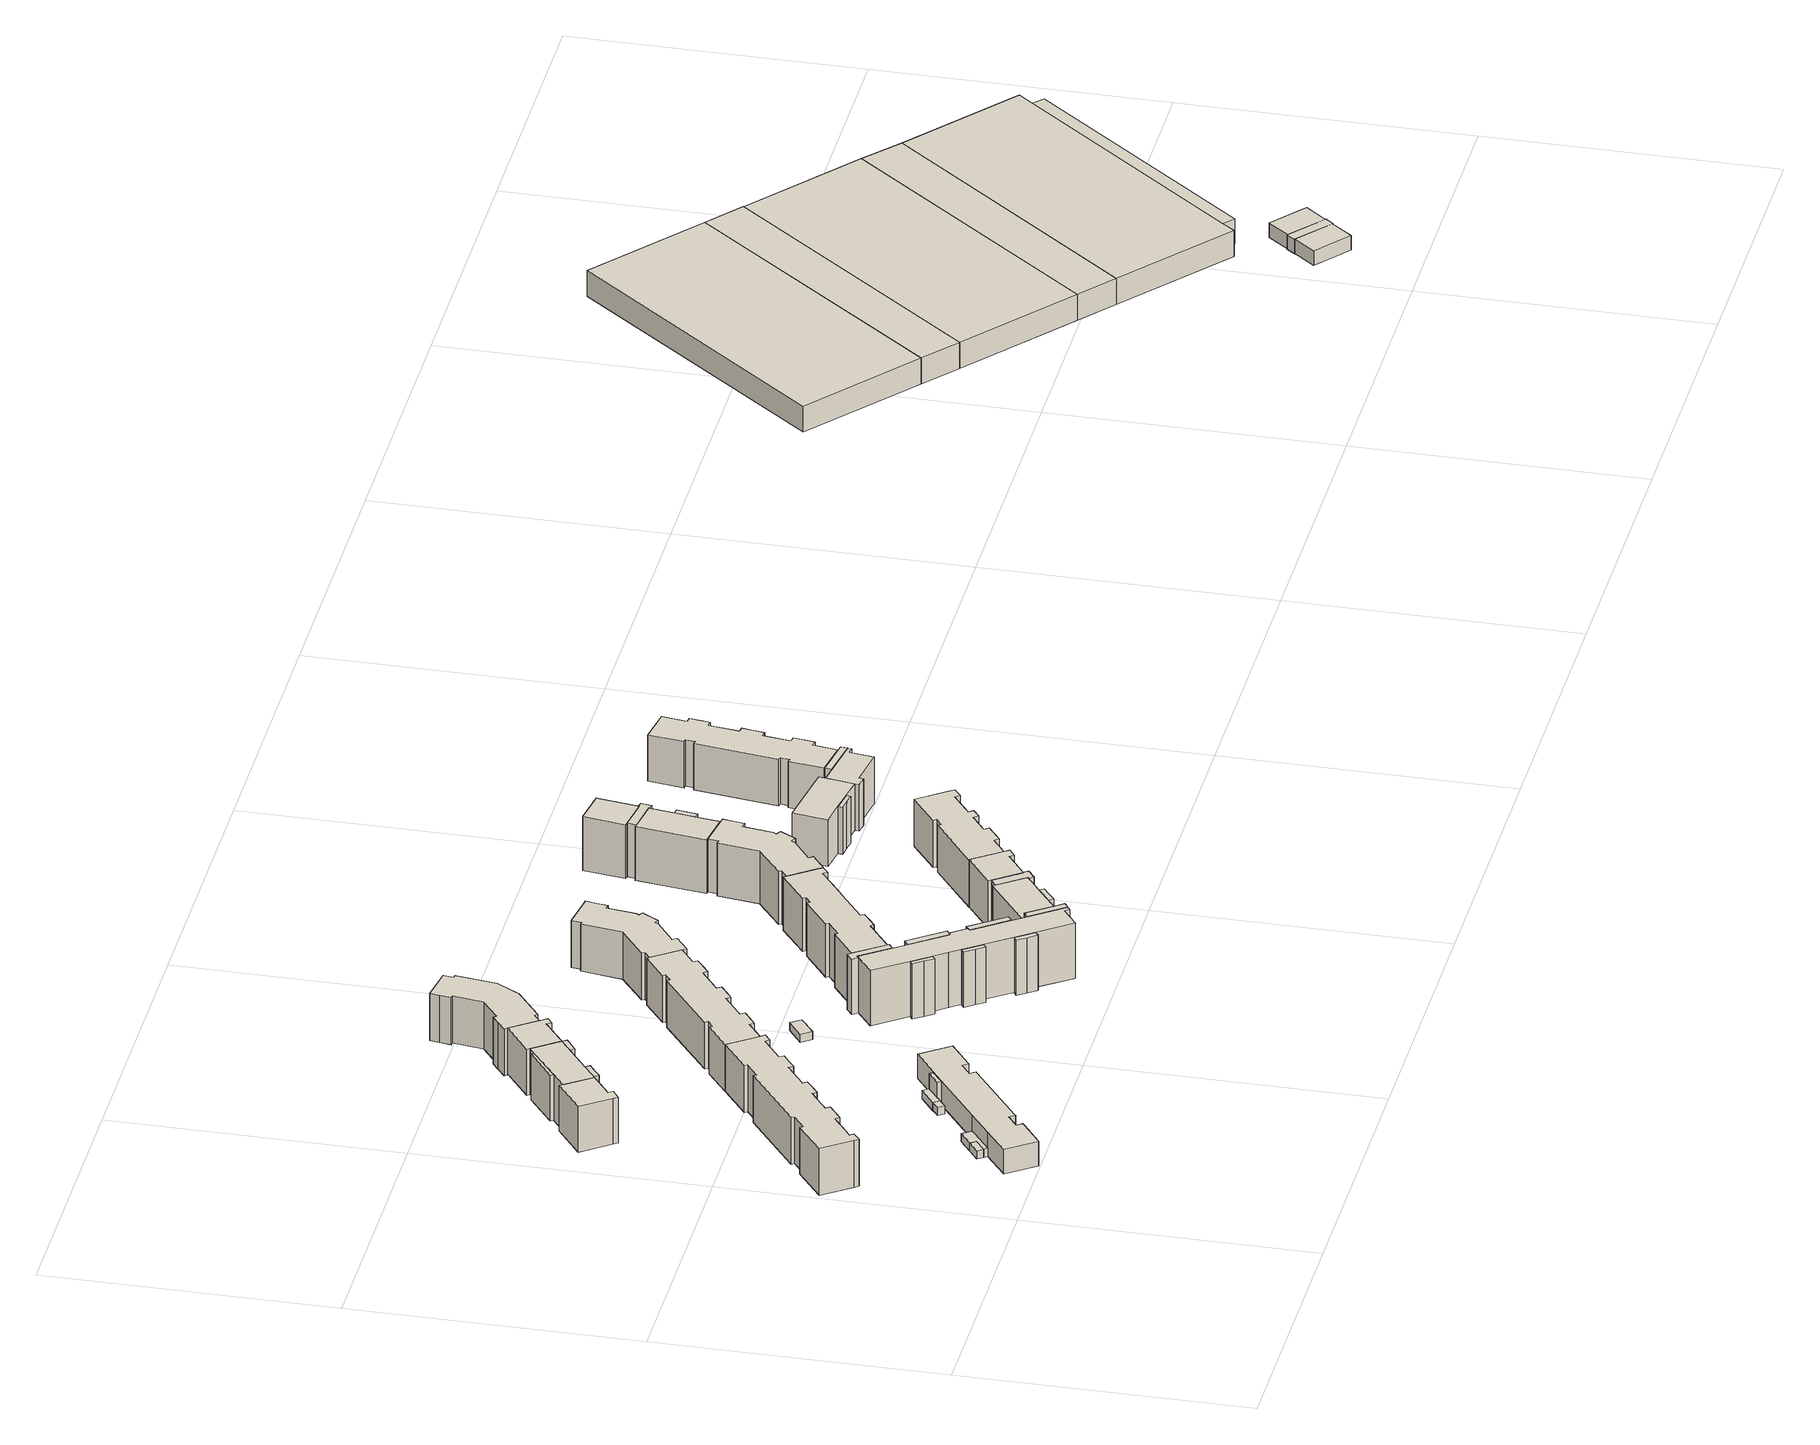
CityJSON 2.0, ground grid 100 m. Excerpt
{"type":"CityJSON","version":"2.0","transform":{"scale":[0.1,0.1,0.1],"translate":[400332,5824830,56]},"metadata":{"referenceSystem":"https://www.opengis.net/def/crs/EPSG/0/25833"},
"CityObjects":{
"building1":{"type":"Building","attributes":{"Gemeindeschluessel":"11000011","BezugspunktDach":"2200","function":"51009_1610","measuredHeight":2.99,"storeysAboveGround":0},"address":[{"country":"Germany","locality":"Berlin"}],"geometry":[{"type":"Solid","lod":"1","boundaries":[[[[0,1,2,3]],[[4,5,6,7]],[[4,7,3,2]],[[5,4,2,1]],[[6,5,1,0]],[[7,6,0,3]]]]}]},
"building2":{"type":"Building","attributes":{"Gemeindeschluessel":"11000011","BezugspunktDach":"2200","function":"31001_1010","measuredHeight":17.44,"storeysAboveGround":5},"address":[{"country":"Germany","locality":"Berlin","thoroughfareNumber":"72, 74, 76, 78","thoroughfareName":"Wartiner Straße"}],"geometry":[{"type":"Solid","lod":"1","boundaries":[[[[8,9,10,11,12,13,14,15,16,17,18,19,20,21,22,23,24,25,26,27,28,29,30,31,32,33,34,35,36,37,38,39,40,41,42,43]],[[44,45,46,47,48,49,50,51,52,53,54,55,56,57,58,59,60,61,62,63,64,65,66,67,68,69,70,71,72,73,74,75,76,77,78,79]],[[44,79,43,42]],[[45,44,42,41]],[[46,45,41,40]],[[47,46,40,39]],[[48,47,39,38]],[[49,48,38,37]],[[50,49,37,36]],[[51,50,36,35]],[[52,51,35,34]],[[53,52,34,33]],[[54,53,33,32]],[[55,54,32,31]],[[56,55,31,30]],[[57,56,30,29]],[[58,57,29,28]],[[59,58,28,27]],[[60,59,27,26]],[[61,60,26,25]],[[62,61,25,24]],[[63,62,24,23]],[[64,63,23,22]],[[65,64,22,21]],[[66,65,21,20]],[[67,66,20,19]],[[68,67,19,18]],[[69,68,18,17]],[[70,69,17,16]],[[71,70,16,15]],[[72,71,15,14]],[[73,72,14,13]],[[74,73,13,12]],[[75,74,12,11]],[[76,75,11,10]],[[77,76,10,9]],[[78,77,9,8]],[[79,78,8,43]]]]}]},
"building3":{"type":"Building","attributes":{"name":"Kindertagesstätte JFE","Gemeindeschluessel":"11000011","function":"31001_3062"},"address":[{"country":"Germany","locality":"Berlin","thoroughfareNumber":"75, 77","thoroughfareName":"Wartiner Straße"}],"children":["building3-1","building3-2","building3-3"]},
"building3-1":{"type":"BuildingPart","attributes":{"BezugspunktDach":"2200","measuredHeight":9.05,"storeysAboveGround":3},"parents":["building3"],"geometry":[{"type":"MultiSurface","lod":"1","boundaries":[[[80,81,82,83,84,85,86,87,88,89,90,91,92,93,94,95,96,97,98,99]],[[100,101,102,103,104,105,106,107,108,109,110,111,112,113,114,115,116,117,118,119]],[[100,119,99,98]],[[120,121,122,123,101,100,98,97]],[[102,101,97,96]],[[124,125,102,96,95]],[[104,103,95,94]],[[105,104,94,93]],[[106,105,93,92]],[[107,106,92,91]],[[108,107,91,90]],[[109,108,90,89]],[[110,109,89,88]],[[111,110,88,87]],[[112,111,87,86]],[[113,112,86,85]],[[114,113,85,84]],[[115,114,84,83]],[[116,115,83,82]],[[117,116,82,81]],[[118,117,81,80]],[[119,118,80,99]],[[123,122,121,120]],[[103,102,125,124]]]}]},
"building3-2":{"type":"BuildingPart","attributes":{"BezugspunktDach":"2200","measuredHeight":2.99,"storeysAboveGround":3},"parents":["building3"],"geometry":[{"type":"MultiSurface","lod":"1","boundaries":[[[121,120,126,2,1,0]],[[5,4,127,123,122,6]],[[5,6,0,1]],[[4,5,1,2]],[[127,4,2,126]],[[123,127,126,120]],[[6,122,121,0]],[[123,128,120,121,122]]]}]},
"building3-3":{"type":"BuildingPart","attributes":{"BezugspunktDach":"2200","measuredHeight":8.71,"storeysAboveGround":3},"parents":["building3"],"geometry":[{"type":"MultiSurface","lod":"1","boundaries":[[[125,124,129,130]],[[131,103,102,132]],[[131,132,130,129]],[[103,131,129,124]],[[102,103,102,133]],[[132,102,125,130]],[[133,102,103,124,125]]]}]},
"building4":{"type":"Building","attributes":{"Gemeindeschluessel":"11000011","BezugspunktDach":"2200","function":"31001_3062","measuredHeight":2.85,"storeysAboveGround":1},"address":[{"country":"Germany","locality":"Berlin","thoroughfareNumber":"75 (1)","thoroughfareName":"Wartiner Straße"}],"geometry":[{"type":"Solid","lod":"1","boundaries":[[[[134,135,136,137]],[[138,139,140,141]],[[138,141,137,136]],[[139,138,136,135]],[[140,139,135,134]],[[141,140,134,137]]]]}]},
"building5":{"type":"Building","attributes":{"Gemeindeschluessel":"11000011","BezugspunktDach":"2200","function":"51009_1610","measuredHeight":3.06,"storeysAboveGround":0},"address":[{"country":"Germany","locality":"Berlin"}],"geometry":[{"type":"Solid","lod":"1","boundaries":[[[[135,142,143,144,136]],[[145,131,132,146,147]],[[145,147,136,144]],[[131,145,144,143]],[[132,131,143,142]],[[146,132,142,135]],[[147,146,135,136]]]]}]},
"building6":{"type":"Building","attributes":{"Gemeindeschluessel":"11000011","function":"31001_1010"},"address":[{"country":"Germany","locality":"Berlin","thoroughfareNumber":"49, 51, 53","thoroughfareName":"Biesenbrower Straße"}],"children":["building6-1","building6-2","building6-3","building6-4","building6-5","building6-6"]},
"building6-1":{"type":"BuildingPart","attributes":{"BezugspunktDach":"2200","measuredHeight":16.99,"storeysAboveGround":5},"parents":["building6"],"geometry":[{"type":"MultiSurface","lod":"1","boundaries":[[[148,149,150,151,152,153,154,153,155,156,157]],[[158,159,160,161,160,162,163,164,165,166,167]],[[158,167,157,156]],[[159,168,169,155]],[[161,160,153,154]],[[163,162,152,151]],[[166,165,149,148]],[[158,156,169,168]],[[170,160,159,155,153]],[[162,160,153,152]],[[171,164,163,151,150]],[[164,150,149,165]],[[167,172,166,173,148,157]]]}]},
"building6-2":{"type":"BuildingPart","attributes":{"BezugspunktDach":"2200","measuredHeight":17.01,"storeysAboveGround":5},"parents":["building6"],"geometry":[{"type":"MultiSurface","lod":"1","boundaries":[[[174,175,176,177,178,148,157,179,180]],[[181,167,166,182,183,184,185,186,187]],[[181,187,180,179]],[[167,181,179,157]],[[166,148,157,188,157,148]],[[182,166,148,178]],[[183,182,178,177]],[[184,183,177,176]],[[185,184,176,175]],[[186,185,175,174]],[[187,186,174,180]],[[167,188,157,148,166,189]]]}]},
"building6-3":{"type":"BuildingPart","attributes":{"BezugspunktDach":"2200","measuredHeight":17.04,"storeysAboveGround":5},"parents":["building6"],"geometry":[{"type":"MultiSurface","lod":"1","boundaries":[[[190,191,192,193,194,195,196,197]],[[198,199,200,201,202,160,159,203]],[[198,203,197,196]],[[199,198,196,195]],[[200,199,195,194]],[[201,200,194,193]],[[202,201,193,192]],[[160,202,192,191]],[[159,155,153,191,190]],[[203,159,190,197]],[[160,153,155,159]]]}]},
"building6-4":{"type":"BuildingPart","attributes":{"BezugspunktDach":"2200","measuredHeight":16.99,"storeysAboveGround":5},"parents":["building6"],"geometry":[{"type":"MultiSurface","lod":"1","boundaries":[[[156,169,204,205]],[[206,168,158,207]],[[206,207,205,204]],[[168,206,204,169]],[[207,158,156,205]],[[158,208,168,169,156,209]]]}]},
"building6-5":{"type":"BuildingPart","attributes":{"BezugspunktDach":"2200","measuredHeight":16.99,"storeysAboveGround":5},"parents":["building6"],"geometry":[{"type":"MultiSurface","lod":"1","boundaries":[[[210,211,212,151,150,149]],[[164,163,213,214,215,165]],[[213,163,151,212]],[[214,213,212,211]],[[215,214,211,210]],[[165,215,210,149]],[[165,149,150,164]],[[216,163,164,150,151]]]}]},
"building6-6":{"type":"BuildingPart","attributes":{"BezugspunktDach":"2200","measuredHeight":16.99,"storeysAboveGround":5},"parents":["building6"],"geometry":[{"type":"Solid","lod":"1","boundaries":[[[[217,218,219,153,152]],[[160,220,221,222,162]],[[220,160,153,219]],[[221,220,219,218]],[[222,221,218,217]],[[162,222,217,152]],[[160,162,152,153]]]]}]},
"building7":{"type":"Building","attributes":{"Gemeindeschluessel":"11000011","BezugspunktDach":"2200","function":"31001_1010","measuredHeight":17.45,"storeysAboveGround":5},"address":[{"country":"Germany","locality":"Berlin","thoroughfareNumber":"45, 47","thoroughfareName":"Biesenbrower Straße"}],"geometry":[{"type":"Solid","lod":"1","boundaries":[[[[223,224,225,226,227,228,229,230,231,232,233,234,235,236,237,238,239,240,241,242,243,244]],[[245,246,247,248,249,250,251,252,253,254,255,256,257,258,259,260,261,262,263,264,265,266]],[[245,266,244,243]],[[246,245,243,242]],[[247,246,242,241]],[[248,247,241,240]],[[249,248,240,239]],[[250,249,239,238]],[[251,250,238,237]],[[252,251,237,236]],[[253,252,236,235]],[[254,253,235,234]],[[255,254,234,233]],[[256,255,233,232]],[[257,256,232,231]],[[258,257,231,230]],[[259,258,230,229]],[[260,259,229,228]],[[261,260,228,227]],[[262,261,227,226]],[[263,262,226,225]],[[264,263,225,224]],[[265,264,224,223]],[[266,265,223,244]]]]}]},
"building8":{"type":"Building","attributes":{"Gemeindeschluessel":"11000011","BezugspunktDach":"2200","function":"31001_1010","measuredHeight":17.38,"storeysAboveGround":5},"address":[{"country":"Germany","locality":"Berlin","thoroughfareNumber":"64, 66, 68, 70","thoroughfareName":"Wartiner Straße"}],"geometry":[{"type":"Solid","lod":"1","boundaries":[[[[267,268,269,270,271,272,273,274,275,276,277,278,279,280,281,282,283,284,285,286,287,288,289,290,291,292,293,294]],[[295,296,297,298,299,300,301,302,303,304,305,306,307,308,309,310,311,312,313,314,315,316,317,318,319,320,321,322]],[[295,322,294,293]],[[296,295,293,292]],[[297,296,292,291]],[[298,297,291,290]],[[299,298,290,289]],[[300,299,289,288]],[[301,300,288,287]],[[302,301,287,286]],[[303,302,286,285]],[[304,303,285,284]],[[305,304,284,283]],[[306,305,283,282]],[[307,306,282,281]],[[308,307,281,280]],[[309,308,280,279]],[[310,309,279,278]],[[311,310,278,277]],[[312,311,277,276]],[[313,312,276,275]],[[314,313,275,274]],[[315,314,274,273]],[[316,315,273,272]],[[317,316,272,271]],[[318,317,271,270]],[[319,318,270,269]],[[320,319,269,268]],[[321,320,268,267]],[[322,321,267,294]]]]}]},
"building9":{"type":"Building","attributes":{"Gemeindeschluessel":"11000011","BezugspunktDach":"2200","function":"31001_2523","measuredHeight":3.02,"storeysAboveGround":1},"address":[{"country":"Germany","locality":"Berlin","thoroughfareNumber":"67 (1)","thoroughfareName":"Wartiner Straße"}],"geometry":[{"type":"Solid","lod":"1","boundaries":[[[[323,324,325,326]],[[327,328,329,330]],[[327,330,326,325]],[[328,327,325,324]],[[329,328,324,323]],[[330,329,323,326]]]]}]},
"building10":{"type":"Building","attributes":{"Gemeindeschluessel":"11000011","function":"31001_1010"},"address":[{"country":"Germany","locality":"Berlin","thoroughfareNumber":"36, 38, 40, 42","thoroughfareName":"Passower Straße"}],"children":["building10-1","building10-2","building10-3","building10-4","building10-5","building10-6","building10-7","building10-8"]},
"building10-1":{"type":"BuildingPart","attributes":{"BezugspunktDach":"2200","measuredHeight":20.49,"storeysAboveGround":6},"parents":["building10"],"geometry":[{"type":"MultiSurface","lod":"1","boundaries":[[[331,332,333,334,335,336,337,338,339,340,341,342,343,344,345,346,347,348]],[[349,350,351,352,353,354,355,356,357,358,359,360,361,362,363,364,365,366]],[[366,348,367,368]],[[351,350,346,345]],[[352,351,345,344]],[[355,354,342,341]],[[358,357,339,338]],[[360,359,337,336]],[[361,360,336,335]],[[362,361,335,334]],[[369,370,371,372,373,374]],[[362,334,375,376,377]],[[364,363,333,332]],[[378,379,380,364,332,331]],[[366,365,331,348]],[[349,368,367,347,381]],[[350,349,347,346]],[[353,352,344,343,382]],[[354,353,343,342]],[[356,355,341,340]],[[356,340,339,357]],[[359,358,338,337,383]],[[363,384,374,373,372,333]],[[377,376,375,371,370,369]],[[380,379,378,331,365]]]}]},
"building10-2":{"type":"BuildingPart","attributes":{"BezugspunktDach":"2200","measuredHeight":20.49,"storeysAboveGround":6},"parents":["building10"],"geometry":[{"type":"Solid","lod":"1","boundaries":[[[[385,386,378,331,387]],[[365,379,388,389,390]],[[365,390,387,331]],[[388,379,378,386]],[[389,388,386,385]],[[390,389,385,387]],[[379,365,331,378]]]]}]},
"building10-3":{"type":"BuildingPart","attributes":{"BezugspunktDach":"2200","measuredHeight":20.49,"storeysAboveGround":6},"parents":["building10"],"geometry":[{"type":"Solid","lod":"1","boundaries":[[[[391,392,373,333,393]],[[363,374,394,395,396]],[[363,396,393,333]],[[394,374,373,392]],[[395,394,392,391]],[[396,395,391,393]],[[374,363,333,373]]]]}]},
"building10-4":{"type":"BuildingPart","attributes":{"BezugspunktDach":"2200","measuredHeight":20.49,"storeysAboveGround":6},"parents":["building10"],"geometry":[{"type":"Solid","lod":"1","boundaries":[[[[397,398,375,370,399]],[[369,376,400,401,402]],[[369,402,399,370]],[[400,376,375,398]],[[401,400,398,397]],[[402,401,397,399]],[[376,369,370,375]]]]}]},
"building10-5":{"type":"BuildingPart","attributes":{"BezugspunktDach":"2200","measuredHeight":20.61,"storeysAboveGround":6},"parents":["building10"],"geometry":[{"type":"MultiSurface","lod":"1","boundaries":[[[403,404,405,406,407,408,409]],[[410,411,412,350,349,368,413]],[[410,413,409,408]],[[411,410,408,407]],[[412,411,407,406]],[[350,412,406,405]],[[414,347,346,405,404]],[[367,347,349,404,403]],[[413,368,403,409]],[[349,350,415,346,347,414]],[[368,349,347,367]]]}]},
"building10-6":{"type":"BuildingPart","attributes":{"BezugspunktDach":"2200","measuredHeight":20.66,"storeysAboveGround":6},"parents":["building10"],"geometry":[{"type":"MultiSurface","lod":"1","boundaries":[[[416,417,418,419,420]],[[421,422,423,359,358]],[[421,358,420,419]],[[422,421,419,418]],[[423,422,418,417]],[[359,423,417,416]],[[338,337,359,416,420]],[[358,359,337,338]]]}]},
"building10-7":{"type":"BuildingPart","attributes":{"BezugspunktDach":"2200","measuredHeight":20.63,"storeysAboveGround":6},"parents":["building10"],"geometry":[{"type":"MultiSurface","lod":"1","boundaries":[[[424,425,426,427,428]],[[429,430,354,353,352]],[[429,352,428,427]],[[430,429,427,426]],[[354,430,426,425]],[[343,342,425,424]],[[431,344,343,353,424,428]],[[353,354,342,343]],[[352,353,343,344,431]]]}]},
"building10-8":{"type":"BuildingPart","attributes":{"BezugspunktDach":"2200","measuredHeight":20.59,"storeysAboveGround":6},"parents":["building10"],"geometry":[{"type":"MultiSurface","lod":"1","boundaries":[[[432,433,434,435,436]],[[355,437,438,357,356]],[[341,340,356,436,435]],[[437,355,435,434]],[[438,437,434,433]],[[357,438,433,432]],[[356,340,339,432,436]],[[355,356,340,341]],[[357,339,340,356]]]}]},
"building11":{"type":"Building","attributes":{"Gemeindeschluessel":"11000011","BezugspunktDach":"2200","function":"31001_1010","measuredHeight":17.53,"storeysAboveGround":5},"address":[{"country":"Germany","locality":"Berlin","thoroughfareNumber":"60, 62","thoroughfareName":"Wartiner Straße"}],"geometry":[{"type":"Solid","lod":"1","boundaries":[[[[439,440,441,442,443,444,445,446,447,448,449,450,451,452,453,454,455,456,457,458,459,460,461,462]],[[463,464,465,466,467,468,469,470,471,472,473,474,475,476,477,478,479,480,481,482,483,484,485,486]],[[463,486,462,461]],[[464,463,461,460]],[[465,464,460,459]],[[466,465,459,458]],[[467,466,458,457]],[[468,467,457,456]],[[469,468,456,455]],[[470,469,455,454]],[[471,470,454,453]],[[472,471,453,452]],[[473,472,452,451]],[[474,473,451,450]],[[475,474,450,449]],[[476,475,449,448]],[[477,476,448,447]],[[478,477,447,446]],[[479,478,446,445]],[[480,479,445,444]],[[481,480,444,443]],[[482,481,443,442]],[[483,482,442,441]],[[484,483,441,440]],[[485,484,440,439]],[[486,485,439,462]]]]}]},
"building12":{"type":"Building","attributes":{"Gemeindeschluessel":"11000011","BezugspunktDach":"2200","function":"31001_1010","measuredHeight":19.74,"storeysAboveGround":6},"address":[{"country":"Germany","locality":"Berlin","thoroughfareNumber":"65, 67, 69","thoroughfareName":"Wartiner Straße"}],"geometry":[{"type":"Solid","lod":"1","boundaries":[[[[487,488,489,490,491,492,493,494,495,496,497,498,499,500,501,502,503,504,505,506,507,508,509]],[[510,511,512,513,514,515,516,517,518,519,520,521,522,523,524,525,526,527,528,529,530,531,532]],[[510,532,509,508]],[[511,510,508,507]],[[512,511,507,506]],[[513,512,506,505]],[[514,513,505,504]],[[515,514,504,503]],[[516,515,503,502]],[[517,516,502,501]],[[518,517,501,500]],[[519,518,500,499]],[[520,519,499,498]],[[521,520,498,497]],[[522,521,497,496]],[[523,522,496,495]],[[524,523,495,494]],[[525,524,494,493]],[[526,525,493,492]],[[527,526,492,491]],[[528,527,491,490]],[[529,528,490,489]],[[530,529,489,488]],[[531,530,488,487]],[[532,531,487,509]]]]}]},
"building13":{"type":"Building","attributes":{"Gemeindeschluessel":"11000011","function":"31001_1010"},"address":[{"country":"Germany","locality":"Berlin","thoroughfareNumber":"30, 32, 34","thoroughfareName":"Passower Straße"}],"children":["building13-1","building13-2","building13-3","building13-4"]},
"building13-1":{"type":"BuildingPart","attributes":{"BezugspunktDach":"2200","measuredHeight":17.55,"storeysAboveGround":5},"parents":["building13"],"geometry":[{"type":"MultiSurface","lod":"1","boundaries":[[[533,534,535,536,537,538,539,540]],[[541,542,543,544,545,546,547,548]],[[541,548,540,539]],[[542,541,539,538]],[[544,549,550,537,536]],[[545,544,536,535]],[[547,546,534,546,551,552,533]],[[548,547,533,540]],[[543,542,553,538,537]],[[543,537,550,549]],[[546,545,535,534]],[[552,551,546,534,554]]]}]},
"building13-2":{"type":"BuildingPart","attributes":{"BezugspunktDach":"2200","measuredHeight":17.53,"storeysAboveGround":5},"parents":["building13"],"geometry":[{"type":"MultiSurface","lod":"1","boundaries":[[[537,550,555,556,557,558,559,538]],[[560,561,562,563,564,549,543,542]],[[560,542,538,559]],[[563,562,557,556]],[[564,563,556,555]],[[549,564,555,550]],[[561,560,559,558,565]],[[562,561,558,557]],[[543,549,550,537]],[[542,543,537,538]]]}]},
"building13-3":{"type":"BuildingPart","attributes":{"BezugspunktDach":"2200","measuredHeight":17.61,"storeysAboveGround":5},"parents":["building13"],"geometry":[{"type":"MultiSurface","lod":"1","boundaries":[[[566,567,568,569,570,571,572,573,574]],[[575,576,577,578,579,580,561,560,581]],[[575,581,574,573]],[[576,575,573,572]],[[577,576,572,571]],[[578,577,571,570]],[[579,578,570,569]],[[580,579,569,568]],[[558,557,562,580,568,567]],[[560,561,567,566],[560,559,558,561]],[[581,560,566,574]],[[561,562,557,558]],[[559,560,561,558]]]}]},
"building13-4":{"type":"BuildingPart","attributes":{"BezugspunktDach":"2200","measuredHeight":17.55,"storeysAboveGround":5},"parents":["building13"],"geometry":[{"type":"MultiSurface","lod":"1","boundaries":[[[582,583,584,535,552]],[[545,585,586,587,551]],[[585,545,535,584]],[[586,585,584,583]],[[587,586,583,582]],[[551,587,582,552]],[[546,534,535,545]],[[546,551,552,534]]]}]},
"building14":{"type":"Building","attributes":{"Gemeindeschluessel":"11000011","BezugspunktDach":"2200","function":"31001_1010","measuredHeight":19.73,"storeysAboveGround":6},"address":[{"country":"Germany","locality":"Berlin","thoroughfareNumber":"61, 63","thoroughfareName":"Wartiner Straße"}],"geometry":[{"type":"Solid","lod":"1","boundaries":[[[[588,589,590,591,592,593,594,595,596,597,598,599,600,601,602,603,604,605,606,607,608,609,610,611]],[[612,613,614,615,616,617,618,619,620,621,622,623,624,625,626,627,628,629,630,631,632,633,634,635]],[[612,635,611,610]],[[613,612,610,609]],[[614,613,609,608]],[[615,614,608,607]],[[616,615,607,606]],[[617,616,606,605]],[[618,617,605,604]],[[619,618,604,603]],[[620,619,603,602]],[[621,620,602,601]],[[622,621,601,600]],[[623,622,600,599]],[[624,623,599,598]],[[625,624,598,597]],[[626,625,597,596]],[[627,626,596,595]],[[628,627,595,594]],[[629,628,594,593]],[[630,629,593,592]],[[631,630,592,591]],[[632,631,591,590]],[[633,632,590,589]],[[634,633,589,588]],[[635,634,588,611]]]]}]},
"building15":{"type":"Building","attributes":{"Gemeindeschluessel":"11000011","BezugspunktDach":"2200","function":"31001_1010","measuredHeight":17.48,"storeysAboveGround":5},"address":[{"country":"Germany","locality":"Berlin","thoroughfareNumber":"24, 26, 28","thoroughfareName":"Passower Straße"}],"geometry":[{"type":"Solid","lod":"1","boundaries":[[[[636,637,638,639,640,641,642,643,644,645,646,647,648,649,650,651,652,653,654,655]],[[656,657,658,659,660,661,662,663,664,665,666,667,668,669,670,671,672,673,674,675]],[[656,675,655,654]],[[657,656,654,653]],[[658,657,653,652]],[[659,658,652,651]],[[660,659,651,650]],[[661,660,650,649]],[[662,661,649,648]],[[663,662,648,647]],[[664,663,647,646]],[[665,664,646,645]],[[666,665,645,644]],[[667,666,644,643]],[[668,667,643,642]],[[669,668,642,641]],[[670,669,641,640]],[[671,670,640,639]],[[672,671,639,638]],[[673,672,638,637]],[[674,673,637,636]],[[675,674,636,655]]]]}]},
"building16":{"type":"Building","attributes":{"Gemeindeschluessel":"11000011","function":"31001_1010"},"address":[{"country":"Germany","locality":"Berlin","thoroughfareNumber":"55, 57, 59","thoroughfareName":"Wartiner Straße"}],"children":["building16-1","building16-2","building16-3","building16-4"]},
"building16-1":{"type":"BuildingPart","attributes":{"BezugspunktDach":"2200","measuredHeight":20.02,"storeysAboveGround":6},"parents":["building16"],"geometry":[{"type":"MultiSurface","lod":"1","boundaries":[[[676,677,678,679,680,681]],[[682,683,684,685,618,686]],[[682,686,681,680]],[[683,682,680,679]],[[684,678,679,687,679,678]],[[688,689,678,690,691]],[[618,685,677,676]],[[686,618,676,681]],[[683,687,679,678,684]],[[684,692,678,689,688]],[[685,691,690,677]]]}]},
"building16-2":{"type":"BuildingPart","attributes":{"BezugspunktDach":"2200","measuredHeight":20,"storeysAboveGround":6},"parents":["building16"],"geometry":[{"type":"Solid","lod":"1","boundaries":[[[[678,689,693,694,695,696,697,679]],[[698,699,700,701,702,688,684,683]],[[698,683,679,697]],[[701,700,695,694]],[[702,701,694,693]],[[688,702,693,689]],[[684,688,689,678]],[[698,697,696,699]],[[696,695,700,699]],[[683,684,678,679]]]]}]},
"building16-3":{"type":"BuildingPart","attributes":{"BezugspunktDach":"2200","measuredHeight":20.01,"storeysAboveGround":6},"parents":["building16"],"geometry":[{"type":"MultiSurface","lod":"1","boundaries":[[[697,696,695,703,704,705]],[[706,707,700,699,698,708]],[[706,708,705,704]],[[707,706,704,703]],[[700,707,703,695]],[[698,697,696,699,696,697]],[[708,698,697,705]],[[699,700,695,696]]]}]},
"building16-4":{"type":"BuildingPart","attributes":{"BezugspunktDach":"2200","measuredHeight":20.02,"storeysAboveGround":6},"parents":["building16"],"geometry":[{"type":"Solid","lod":"1","boundaries":[[[[709,710,711,690,677]],[[691,712,713,714,685]],[[712,691,690,711]],[[713,712,711,710]],[[714,713,710,709]],[[685,714,709,677]],[[691,685,677,690]]]]}]},
"building17":{"type":"Building","attributes":{"Gemeindeschluessel":"11000011","function":"31001_1010"},"address":[{"country":"Germany","locality":"Berlin","thoroughfareNumber":"18, 20, 22","thoroughfareName":"Passower Straße"}],"children":["building17-1","building17-2","building17-3","building17-4"]},
"building17-1":{"type":"BuildingPart","attributes":{"BezugspunktDach":"2200","measuredHeight":17.36,"storeysAboveGround":5},"parents":["building17"],"geometry":[{"type":"MultiSurface","lod":"1","boundaries":[[[715,716,717,718,719,720,721]],[[722,723,724,725,726,727,728]],[[722,728,721,720]],[[723,722,720,719]],[[724,723,719,718]],[[725,717,718,717]],[[726,725,717,716]],[[728,727,715,721]],[[724,718,717,725]],[[727,726,716,715,729]]]}]},
"building17-2":{"type":"BuildingPart","attributes":{"BezugspunktDach":"2200","measuredHeight":17.34,"storeysAboveGround":5},"parents":["building17"],"geometry":[{"type":"MultiSurface","lod":"1","boundaries":[[[730,731,732,733,734,735,736,718,717,737]],[[725,724,738,739,740,741,742,743,744,745]],[[725,745,737,717]],[[738,724,718,736]],[[740,739,735,734]],[[741,740,734,733]],[[742,741,733,732]],[[743,742,732,731]],[[744,743,731,730]],[[745,744,730,737]],[[725,746,717]],[[724,725,717,718]],[[739,747,738,736,735]]]}]},
"building17-3":{"type":"BuildingPart","attributes":{"BezugspunktDach":"2200","measuredHeight":17.45,"storeysAboveGround":5},"parents":["building17"],"geometry":[{"type":"MultiSurface","lod":"1","boundaries":[[[748,749,750,751,752]],[[753,754,755,739,738]],[[753,738,752,751]],[[754,753,751,750]],[[755,754,750,749]],[[739,755,749,748]],[[736,735,756,748,752]],[[738,739,756,735,736]]]}]},
"building17-4":{"type":"BuildingPart","attributes":{"BezugspunktDach":"2200","measuredHeight":17.36,"storeysAboveGround":5},"parents":["building17"],"geometry":[{"type":"MultiSurface","lod":"1","boundaries":[[[757,758,716,715,759]],[[727,726,760,761,762]],[[727,762,759,715]],[[760,726,716,758]],[[761,760,758,757]],[[762,761,757,759]],[[726,727,715,716,763]]]}]},
"building18":{"type":"Building","attributes":{"Gemeindeschluessel":"11000011","BezugspunktDach":"2200","function":"31001_1010","measuredHeight":17.2,"storeysAboveGround":5},"address":[{"country":"Germany","locality":"Berlin","thoroughfareNumber":"10, 12, 14, 16","thoroughfareName":"Passower Straße"}],"geometry":[{"type":"Solid","lod":"1","boundaries":[[[[764,765,766,767,768,769,770,771,772,773,774,775,776,777,778,779,780,781,782,783,784,785,786,787,788,789,790]],[[791,792,793,794,795,796,797,798,799,800,801,802,803,804,805,806,807,808,809,810,811,812,813,814,815,816,817]],[[791,817,790,789]],[[792,791,789,788]],[[793,792,788,787]],[[794,793,787,786]],[[795,794,786,785]],[[796,795,785,784]],[[797,796,784,783]],[[798,797,783,782]],[[799,798,782,781]],[[800,799,781,780]],[[801,800,780,779]],[[802,801,779,778]],[[803,802,778,777]],[[804,803,777,776]],[[805,804,776,775]],[[806,805,775,774]],[[807,806,774,773]],[[808,807,773,772]],[[809,808,772,771]],[[810,809,771,770]],[[811,810,770,769]],[[812,811,769,768]],[[813,812,768,767]],[[814,813,767,766]],[[815,814,766,765]],[[816,815,765,764]],[[817,816,764,790]]]]}]},
"building19":{"type":"Building","attributes":{"Gemeindeschluessel":"11000011","BezugspunktDach":"2200","function":"31001_2111","measuredHeight":9.55,"storeysAboveGround":1},"address":[{"country":"Germany","locality":"Berlin","thoroughfareNumber":"51 (7)","thoroughfareName":"Hohenschönhauser Straße"}],"geometry":[{"type":"Solid","lod":"1","boundaries":[[[[818,819,820,821]],[[822,823,824,825]],[[822,825,821,820]],[[823,822,820,819]],[[824,823,819,818]],[[825,824,818,821]]]]}]},
"building20":{"type":"Building","attributes":{"Gemeindeschluessel":"11000011","BezugspunktDach":"2200","function":"51009_1610","measuredHeight":9.64,"storeysAboveGround":0},"address":[{"country":"Germany","locality":"Berlin"}],"geometry":[{"type":"Solid","lod":"1","boundaries":[[[[826,827,819,818]],[[828,829,830,831]],[[828,831,818,819]],[[829,828,819,827]],[[830,829,827,826]],[[831,830,826,818]]]]}]},
"building21":{"type":"Building","attributes":{"Gemeindeschluessel":"11000011","BezugspunktDach":"2200","function":"31001_2111","measuredHeight":9.58,"storeysAboveGround":1},"address":[{"country":"Germany","locality":"Berlin","thoroughfareNumber":"51 (6)","thoroughfareName":"Hohenschönhauser Straße"}],"geometry":[{"type":"Solid","lod":"1","boundaries":[[[[832,833,834,835]],[[829,836,837,830]],[[829,830,835,834]],[[836,829,834,833]],[[837,836,833,832]],[[830,837,832,835]]]]}]},
"building22":{"type":"Building","attributes":{"Gemeindeschluessel":"11000011","BezugspunktDach":"2200","function":"51009_1610","measuredHeight":5.37,"storeysAboveGround":0},"address":[{"country":"Germany","locality":"Berlin"}],"geometry":[{"type":"Solid","lod":"1","boundaries":[[[[838,839,840,841,842,843,844,845,846,847,848,849]],[[850,851,852,853,854,855,856,857,858,859,860,861]],[[850,861,849,848]],[[851,850,848,847]],[[852,851,847,846]],[[853,852,846,845]],[[854,853,845,844]],[[855,854,844,843]],[[856,855,843,842]],[[857,856,842,841]],[[858,857,841,840]],[[859,858,840,839]],[[860,859,839,838]],[[861,860,838,849]]]]}]},
"building23":{"type":"Building","attributes":{"Gemeindeschluessel":"11000011","BezugspunktDach":"2200","function":"31001_2200","measuredHeight":5.36,"storeysAboveGround":1},"address":[{"country":"Germany","locality":"Berlin","thoroughfareNumber":"51 (2)","thoroughfareName":"Hohenschönhauser Straße"}],"geometry":[{"type":"Solid","lod":"1","boundaries":[[[[848,839,840,841,842,845,846,847]],[[852,853,856,857,858,859,850,851]],[[852,851,847,846]],[[853,852,846,845]],[[856,853,845,842]],[[857,856,842,841]],[[858,857,841,840]],[[859,858,840,839]],[[850,859,839,848]],[[851,850,848,847]]]]}]},
"building24":{"type":"Building","attributes":{"Gemeindeschluessel":"11000011","BezugspunktDach":"2200","function":"51009_1610","measuredHeight":9.58,"storeysAboveGround":0},"address":[{"country":"Germany","locality":"Berlin"}],"geometry":[{"type":"Solid","lod":"1","boundaries":[[[[862,863,833,832]],[[836,864,865,837]],[[836,837,832,833]],[[864,836,833,863]],[[865,864,863,862]],[[837,865,862,832]]]]}]},
"building25":{"type":"Building","attributes":{"Gemeindeschluessel":"11000011","BezugspunktDach":"2200","function":"31001_2111","measuredHeight":9.57,"storeysAboveGround":1},"address":[{"country":"Germany","locality":"Berlin","thoroughfareNumber":"51 (5)","thoroughfareName":"Hohenschönhauser Straße"}],"geometry":[{"type":"Solid","lod":"1","boundaries":[[[[866,867,868,869,863,862]],[[864,870,871,872,873,865]],[[864,865,862,863]],[[870,864,863,869]],[[871,870,869,868]],[[872,871,868,867]],[[873,872,867,866]],[[865,873,866,862]]]]}]},
"building26":{"type":"Building","attributes":{"Gemeindeschluessel":"11000011","BezugspunktDach":"2200","function":"51009_1610","measuredHeight":9.36,"storeysAboveGround":0},"address":[{"country":"Germany","locality":"Berlin"}],"geometry":[{"type":"Solid","lod":"1","boundaries":[[[[874,875,876,877]],[[871,878,879,872]],[[871,872,877,876]],[[878,871,876,875]],[[879,878,875,874]],[[872,879,874,877]]]]}]}
},
"vertices":[
[353,188,39],[397,221,39],[382,240,39],[339,208,39],[382,240,9],[397,221,9],[353,188,9],[339,208,9],
[83,554,182],[93,540,182],[123,563,182],[113,576,182],[179,625,182],[203,644,182],[214,629,182],[241,649,182],[273,673,182],[263,688,182],[291,709,182],[343,748,182],[354,734,182],[384,756,182],[413,778,182],[402,792,182],[489,857,182],[499,842,182],[530,866,182],[558,886,182],[548,901,182],[620,955,182],[634,966,182],[645,951,182],[673,972,182],[662,986,182],[588,1085,182],[470,997,182],[477,987,182],[422,946,182],[415,956,182],[182,782,182],[189,772,182],[134,731,182],[127,741,182],[9,652,182],[127,741,8],[134,731,8],[189,772,8],[182,782,8],[415,956,8],[422,946,8],[477,987,8],[470,997,8],[588,1085,8],[662,986,8],[673,972,8],[645,951,8],[634,966,8],[620,955,8],[548,901,8],[558,886,8],[530,866,8],[499,842,8],[489,857,8],[402,792,8],[413,778,8],[384,756,8],[354,734,8],[343,748,8],[291,709,8],[263,688,8],[273,673,8],[241,649,8],[214,629,8],[203,644,8],[179,625,8],[113,576,8],[123,563,8],[93,540,8],[83,554,8],[9,652,8],
[340,5,99],[430,72,99],[438,78,99],[424,97,99],[469,131,99],[483,111,99],[486,114,99],[721,289,99],[726,293,99],[712,312,99],[757,346,99],[771,327,99],[774,329,99],[870,401,99],[796,500,99],[699,427,99],[650,390,99],[458,247,99],[363,176,99],[266,103,99],[363,176,8],[458,247,8],[650,390,8],[699,427,8],[796,500,8],[870,401,8],[774,329,8],[771,327,8],[757,346,8],[712,312,8],[726,293,8],[721,289,8],[486,114,8],[483,111,8],[469,131,8],[424,97,8],[438,78,8],[430,72,8],[340,5,8],[266,103,8],[458,247,39],[363,176,39],[363,176,9],[458,247,9],[699,427,95],[650,390,95],
[435,279,39],[435,279,9],[458,247,37],
[690,439,95],[641,402,95],[690,439,8],[641,402,8],[650,390,59],
[594,367,39],[623,389,39],[608,409,39],[579,387,39],[608,409,10],[623,389,10],[594,367,10],[579,387,10],
[641,402,39],[690,439,39],[675,459,39],[675,459,8],[623,389,8],[608,409,8],
[277,1448,194],[281,1450,194],[292,1458,194],[335,1491,194],[429,1561,194],[477,1597,194],[476,1597,194],[410,1686,194],[266,1578,194],[211,1537,194],[266,1578,24],[410,1686,24],[477,1597,24],[476,1597,24],[429,1561,24],[335,1491,24],[292,1458,24],[281,1450,24],[277,1448,24],[211,1537,24],[384,1667,24],[384,1667,194],[477,1597,138],[292,1458,81],[220,1525,24],[277,1448,109],
[160,1360,194],[170,1345,194],[204,1370,194],[193,1385,194],[209,1397,194],[204,1547,194],[86,1459,194],[204,1547,24],[209,1397,24],[193,1385,24],[204,1370,24],[170,1345,24],[160,1360,24],[86,1459,24],[211,1537,152],[275,1451,24],
[410,1686,195],[477,1597,195],[571,1668,195],[583,1652,195],[606,1670,195],[595,1685,195],[521,1784,195],[403,1696,195],[521,1784,24],[595,1685,24],[606,1670,24],[583,1652,24],[571,1668,24],[403,1696,24],
[377,1676,194],[259,1588,194],[377,1676,24],[259,1588,24],[360,1649,24],[266,1578,117],
[292,1435,194],[318,1455,194],[346,1476,194],[346,1476,24],[318,1455,24],[292,1435,24],[335,1491,70],
[440,1546,194],[462,1562,194],[488,1582,194],[488,1582,24],[462,1562,24],[440,1546,24],
[522,1784,195],[588,1695,195],[617,1717,195],[624,1707,195],[741,1795,195],[746,1804,195],[766,1836,195],[785,1869,195],[789,1875,195],[809,2019,195],[798,2020,195],[803,2056,195],[692,2072,195],[681,2073,195],[676,2039,195],[670,2001,195],[682,1999,195],[666,1893,195],[587,1833,195],[579,1843,195],[550,1821,195],[514,1794,195],[550,1821,20],[579,1843,20],[587,1833,20],[666,1893,20],[682,1999,20],[670,2001,20],[676,2039,20],[681,2073,20],[692,2072,20],[803,2056,20],[798,2020,20],[809,2019,20],[789,1875,20],[785,1869,20],[766,1836,20],[746,1804,20],[741,1795,20],[624,1707,20],[617,1717,20],[588,1695,20],[522,1784,20],[514,1794,20],
[663,987,180],[730,1037,180],[741,1023,180],[771,1045,180],[800,1066,180],[789,1081,180],[801,1090,180],[875,1145,180],[886,1131,180],[913,1151,180],[944,1174,180],[933,1189,180],[1018,1252,180],[1029,1238,180],[1060,1261,180],[1089,1283,180],[1079,1297,180],[1146,1347,180],[1072,1447,180],[973,1373,180],[980,1364,180],[954,1344,180],[947,1354,180],[714,1179,180],[721,1170,180],[695,1150,180],[688,1160,180],[589,1086,180],[688,1160,6],[695,1150,6],[721,1170,6],[714,1179,6],[947,1354,6],[954,1344,6],[980,1364,6],[973,1373,6],[1072,1447,6],[1146,1347,6],[1079,1297,6],[1089,1283,6],[1060,1261,6],[1029,1238,6],[1018,1252,6],[933,1189,6],[944,1174,6],[913,1151,6],[886,1131,6],[875,1145,6],[801,1090,6],[789,1081,6],[800,1066,6],[771,1045,6],[741,1023,6],[730,1037,6],[663,987,6],[589,1086,6],
[967,881,37],[1033,930,37],[1008,964,37],[942,916,37],[1008,964,7],[1033,930,7],[967,881,7],[942,916,7],
[1174,605,213],[1255,497,213],[1282,461,213],[1522,139,213],[1590,190,213],[1602,175,213],[1614,184,213],[1528,298,213],[1495,343,213],[1406,461,213],[1416,468,213],[1375,523,213],[1365,516,213],[1277,634,213],[1274,638,213],[1243,679,213],[1169,778,213],[1090,719,213],[1169,778,8],[1243,679,8],[1274,638,8],[1277,634,8],[1365,516,8],[1375,523,8],[1416,468,8],[1406,461,8],[1495,343,8],[1528,298,8],[1614,184,8],[1602,175,8],[1590,190,8],[1522,139,8],[1282,461,8],[1255,497,8],[1174,605,8],[1090,719,8],[1161,772,213],[1161,772,8],[1393,312,8],[1393,312,213],[1415,282,213],[1305,430,213],[1328,399,213],[1328,399,8],[1438,252,213],[1438,252,8],[1436,255,8],[1221,543,213],[1221,543,8],[1213,553,8],[1169,778,83],[1365,516,135],[1614,184,171],[1292,447,8],
[1185,562,213],[1207,532,213],[1160,595,213],[1207,532,8],[1185,562,8],[1160,595,8],
[1292,416,213],[1313,388,213],[1267,450,213],[1313,388,8],[1292,416,8],[1267,450,8],
[1399,270,213],[1422,240,213],[1377,301,213],[1422,240,8],[1399,270,8],[1377,301,8],
[1161,772,214],[1169,778,214],[1243,679,214],[1263,694,214],[1189,793,214],[1174,812,214],[1146,791,214],[1174,812,8],[1189,793,8],[1263,694,8],[1146,791,8],[1169,778,65],[1243,679,85],
[1614,184,214],[1633,198,214],[1621,213,214],[1547,312,214],[1528,298,214],[1547,312,8],[1621,213,8],[1633,198,8],
[1365,516,214],[1375,523,214],[1385,530,214],[1296,649,214],[1277,634,214],[1296,649,8],[1385,530,8],[1277,634,177],
[1495,343,214],[1514,357,214],[1425,476,214],[1416,468,214],[1406,461,214],[1425,476,8],[1514,357,8],
[1146,1349,179],[1157,1334,179],[1188,1357,179],[1216,1378,179],[1205,1393,179],[1292,1457,179],[1299,1469,179],[1313,1461,179],[1330,1490,179],[1348,1520,179],[1334,1529,179],[1340,1538,179],[1355,1641,179],[1371,1638,179],[1377,1678,179],[1383,1715,179],[1366,1717,179],[1255,1733,179],[1250,1698,179],[1238,1699,179],[1217,1556,179],[1101,1469,179],[1108,1460,179],[1080,1438,179],[1108,1460,4],[1101,1469,4],[1217,1556,4],[1238,1699,4],[1250,1698,4],[1255,1733,4],[1366,1717,4],[1383,1715,4],[1377,1678,4],[1371,1638,4],[1355,1641,4],[1340,1538,4],[1334,1529,4],[1348,1520,4],[1330,1490,4],[1313,1461,4],[1299,1469,4],[1292,1457,4],[1205,1393,4],[1216,1378,4],[1188,1357,4],[1157,1334,4],[1146,1349,4],[1080,1438,4],
[1263,694,204],[1380,781,204],[1388,770,204],[1419,793,204],[1449,815,204],[1440,826,204],[1554,912,204],[1580,931,204],[1667,996,204],[1671,999,204],[1681,985,204],[1708,1006,204],[1698,1019,204],[1624,1118,204],[1506,1030,204],[1514,1020,204],[1488,1000,204],[1480,1010,204],[1362,922,204],[1369,913,204],[1314,872,204],[1307,881,204],[1189,793,204],[1307,881,6],[1314,872,6],[1369,913,6],[1362,922,6],[1480,1010,6],[1488,1000,6],[1514,1020,6],[1506,1030,6],[1624,1118,6],[1698,1019,6],[1708,1006,6],[1681,985,6],[1671,999,6],[1667,996,6],[1580,931,6],[1554,912,6],[1440,826,6],[1449,815,6],[1419,793,6],[1388,770,6],[1380,781,6],[1263,694,6],[1189,793,6],
[1622,213,185],[1733,297,185],[1748,308,185],[1792,340,185],[1817,359,185],[1750,449,185],[1743,458,185],[1548,313,185],[1743,458,9],[1750,449,9],[1817,359,9],[1792,340,9],[1748,308,9],[1733,297,9],[1622,213,9],[1548,313,9],[1812,356,9],[1812,356,185],[1690,265,9],[1690,265,185],[1750,449,97],[1726,291,185],
[1824,340,185],[1857,365,185],[1846,381,185],[1843,379,185],[1776,468,185],[1776,468,9],[1843,379,9],[1846,381,9],[1857,365,9],[1824,340,9],[1843,379,25],
[1776,468,186],[1843,379,186],[1873,401,186],[1932,445,186],[1944,430,186],[1973,451,186],[1961,467,186],[1887,566,186],[1769,478,186],[1887,566,9],[1961,467,9],[1973,451,9],[1944,430,9],[1932,445,9],[1873,401,9],[1769,478,9],
[1702,249,185],[1731,271,185],[1759,292,185],[1759,292,9],[1731,271,9],[1702,249,9],
[1699,1020,204],[1709,1006,204],[1740,1029,204],[1770,1051,204],[1759,1065,204],[1845,1128,204],[1852,1142,204],[1870,1131,204],[1886,1159,204],[1902,1187,204],[1885,1197,204],[1892,1209,204],[1907,1313,204],[1929,1310,204],[1934,1347,204],[1940,1385,204],[1918,1389,204],[1808,1405,204],[1802,1369,204],[1790,1370,204],[1770,1227,204],[1654,1140,204],[1661,1131,204],[1632,1109,204],[1661,1131,7],[1654,1140,7],[1770,1227,7],[1790,1370,7],[1802,1369,7],[1808,1405,7],[1918,1389,7],[1940,1385,7],[1934,1347,7],[1929,1310,7],[1907,1313,7],[1892,1209,7],[1885,1197,7],[1902,1187,7],[1886,1159,7],[1870,1131,7],[1852,1142,7],[1845,1128,7],[1759,1065,7],[1770,1051,7],[1740,1029,7],[1709,1006,7],[1699,1020,7],[1632,1109,7],
[1962,467,183],[2027,516,183],[2039,500,183],[2069,523,183],[2100,546,183],[2088,562,183],[2154,611,183],[2166,595,183],[2197,618,183],[2185,634,183],[2268,696,183],[2280,680,183],[2313,705,183],[2301,721,183],[2227,820,183],[2109,731,183],[2116,722,183],[2090,702,183],[2083,712,183],[1888,566,183],[2083,712,8],[2090,702,8],[2116,722,8],[2109,731,8],[2227,820,8],[2301,721,8],[2313,705,8],[2280,680,8],[2268,696,8],[2185,634,8],[2197,618,8],[2166,595,8],[2154,611,8],[2088,562,8],[2100,546,8],[2069,523,8],[2039,500,8],[2027,516,8],[1962,467,8],[1888,566,8],
[1918,1389,207],[1930,1472,207],[1953,1630,207],[1842,1646,207],[1831,1648,207],[1796,1407,207],[1831,1648,7],[1842,1646,7],[1953,1630,7],[1930,1472,7],[1796,1407,7],[1842,1646,107],[1953,1627,7],[1953,1627,207],[1941,1544,207],[1941,1544,7],[1953,1630,157],
[1971,1624,207],[1977,1662,207],[1958,1665,207],[1958,1662,207],[1847,1678,207],[1847,1678,7],[1958,1662,7],[1958,1665,7],[1977,1662,7],[1971,1624,7],
[1979,1808,207],[1856,1826,207],[1835,1680,207],[1856,1826,7],[1979,1808,7],[1835,1680,7],
[1950,1469,207],[1955,1504,207],[1961,1541,207],[1961,1541,7],[1955,1504,7],[1950,1469,7],
[2136,1050,179],[2211,1039,179],[2289,1028,179],[2304,1126,179],[2307,1150,179],[2066,1185,179],[2048,1063,179],[2066,1185,6],[2307,1150,6],[2304,1126,6],[2289,1028,6],[2211,1039,6],[2136,1050,6],[2048,1063,6],[2136,1050,64],
[2326,1007,179],[2328,1022,179],[2467,1002,179],[2479,1086,179],[2501,1083,179],[2503,1097,179],[2359,1118,179],[2287,1013,179],[2359,1118,6],[2503,1097,6],[2501,1083,6],[2479,1086,6],[2467,1002,6],[2328,1022,6],[2326,1007,6],[2287,1013,6],[2289,1028,92],[2492,1099,6],
[2503,1097,180],[2506,1121,180],[2485,1124,180],[2363,1142,180],[2359,1118,180],[2363,1142,6],[2485,1124,6],[2506,1121,6],[2503,1097,93],
[2172,1028,179],[2208,1023,179],[2133,1034,179],[2208,1023,6],[2172,1028,6],[2133,1034,6],[2211,1039,63],
[2485,1125,180],[2498,1210,180],[2518,1207,180],[2524,1243,180],[2529,1281,180],[2509,1284,180],[2522,1380,180],[2542,1378,180],[2548,1416,180],[2554,1455,180],[2534,1458,180],[2549,1564,180],[2569,1561,180],[2573,1594,180],[2579,1632,180],[2559,1635,180],[2572,1722,180],[2450,1740,180],[2432,1617,180],[2444,1616,180],[2439,1583,180],[2427,1585,180],[2385,1297,180],[2397,1295,180],[2393,1263,180],[2381,1265,180],[2363,1143,180],[2381,1265,8],[2393,1263,8],[2397,1295,8],[2385,1297,8],[2427,1585,8],[2439,1583,8],[2444,1616,8],[2432,1617,8],[2450,1740,8],[2572,1722,8],[2559,1635,8],[2579,1632,8],[2573,1594,8],[2569,1561,8],[2549,1564,8],[2534,1458,8],[2554,1455,8],[2548,1416,8],[2542,1378,8],[2522,1380,8],[2509,1284,8],[2529,1281,8],[2524,1243,8],[2518,1207,8],[2498,1210,8],[2485,1125,8],[2363,1143,8],
[5096,1416,97],[5787,2274,97],[5411,2578,97],[4719,1720,97],[5411,2578,1],[5787,2274,1],[5096,1416,1],[4719,1720,1],
[5219,1316,97],[5911,2174,97],[5787,2274,0],[5911,2174,0],[5219,1316,0],[5096,1416,0],
[5596,1012,96],[6288,1869,96],[5911,2174,96],[5219,1316,96],[6288,1869,0],[5596,1012,0],
[6214,248,54],[6274,322,54],[6276,321,54],[6298,349,54],[6297,350,54],[6357,424,54],[6237,521,54],[6177,447,54],[6176,448,54],[6153,420,54],[6154,419,54],[6094,345,54],[6154,419,0],[6153,420,0],[6176,448,0],[6177,447,0],[6237,521,0],[6357,424,0],[6297,350,0],[6298,349,0],[6276,321,0],[6274,322,0],[6214,248,0],[6094,345,0],
[5720,911,96],[6411,1762,96],[6411,1762,0],[5720,911,0],
[6096,606,96],[6133,652,96],[6748,1409,96],[6787,1458,96],[6787,1458,0],[6748,1409,0],[6133,652,0],[6096,606,0],
[6172,620,94],[6784,1376,94],[6748,1409,94],[6133,652,94],[6784,1376,0],[6172,620,0]
]}
